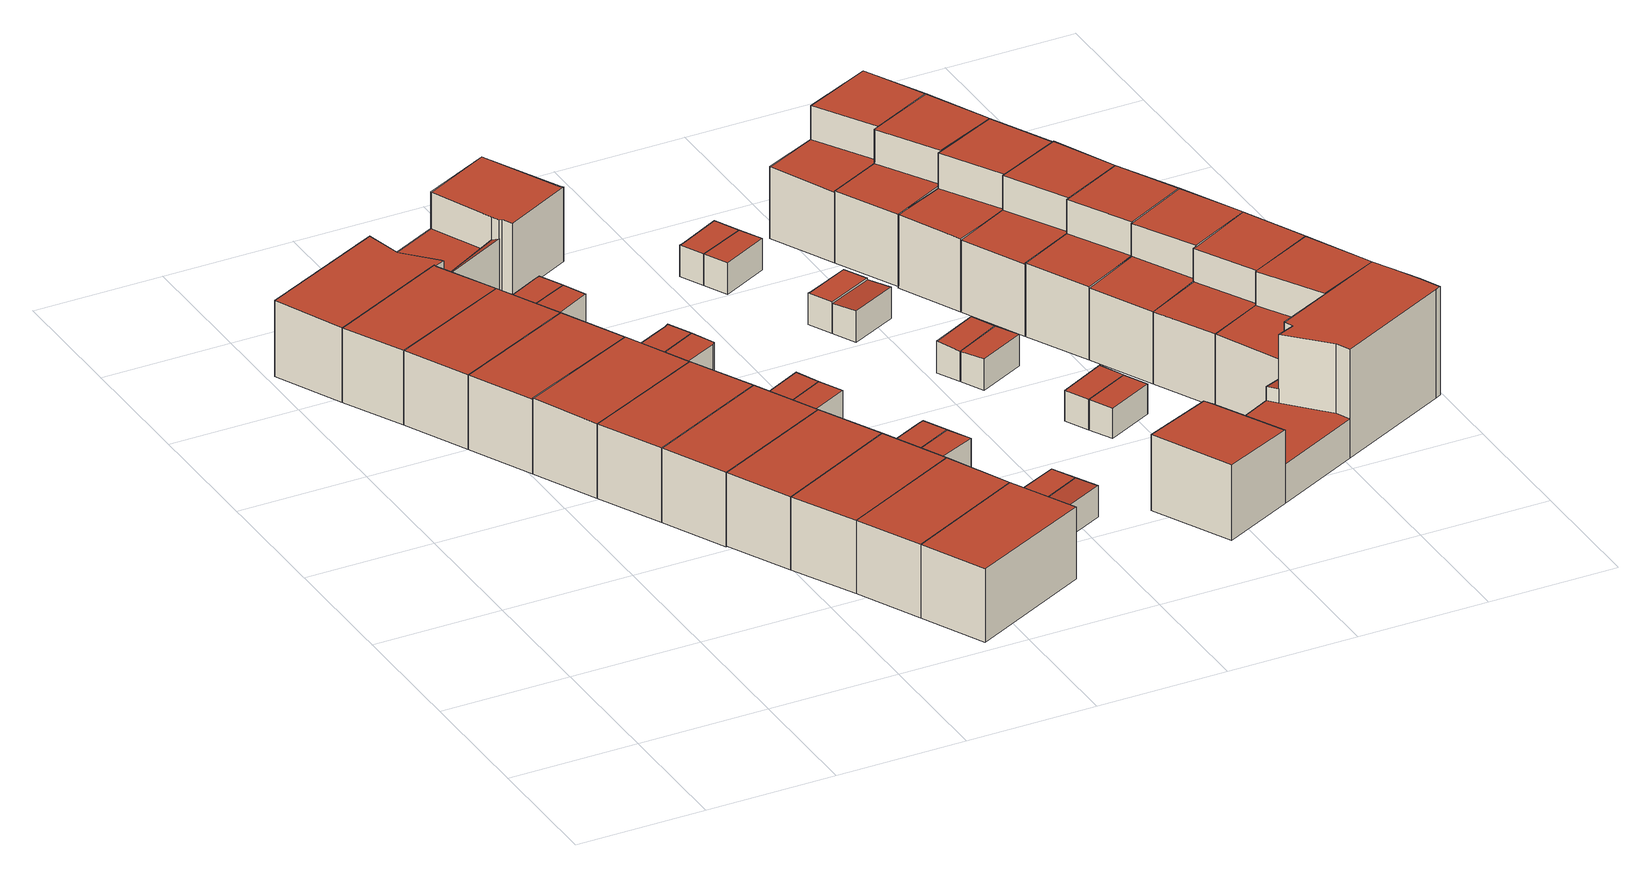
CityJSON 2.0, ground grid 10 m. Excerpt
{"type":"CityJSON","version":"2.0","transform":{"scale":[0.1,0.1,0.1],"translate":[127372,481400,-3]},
"CityObjects":{
"building1":{"type":"Building","attributes":{"b3_dak_type":"multiple horizontal","b3_h_dak_50p":3.27,"b3_h_dak_70p":3.3,"b3_h_dak_max":3.63,"b3_h_dak_min":3.16,"b3_h_maaiveld":-2.56,"b3_kas_warenhuis":false,"b3_mutatie_ahn3_ahn4":false,"b3_reconstructie_onvolledig":false,"b3_rmse_lod12":0.0624,"b3_rmse_lod13":0.0624,"b3_rmse_lod22":0.045,"b3_val3dity_lod12":"[]","b3_val3dity_lod13":"[]","b3_val3dity_lod22":"[]","b3_volume_lod12":320.6,"b3_volume_lod13":320.6,"b3_volume_lod22":319.52,"geconstateerd":false,"oorspronkelijkbouwjaar":2003,"status":"Pand in gebruik"},"children":["building1-1"]},
"building1-1":{"type":"BuildingPart","parents":["building1"],"geometry":[{"type":"Solid","lod":"2.2","boundaries":[[[[0,1,2,3,4]],[[5,1,0,6]],[[7,2,1,5]],[[8,3,2,7]],[[6,0,4,9]],[[9,4,3,8]],[[9,8,7,5,6]]]],"semantics":{"surfaces":[{"type":"GroundSurface"},{"type":"WallSurface","on_footprint_edge":true},{"type":"RoofSurface"}],"values":[[0,1,1,1,1,1,2]]}}]},
"building2":{"type":"Building","attributes":{"b3_dak_type":"multiple horizontal","b3_h_dak_50p":3.27,"b3_h_dak_70p":3.29,"b3_h_dak_max":3.62,"b3_h_dak_min":2.92,"b3_h_maaiveld":-2.56,"b3_kas_warenhuis":false,"b3_mutatie_ahn3_ahn4":false,"b3_reconstructie_onvolledig":false,"b3_rmse_lod12":0.0648,"b3_rmse_lod13":0.0648,"b3_rmse_lod22":0.0496,"b3_val3dity_lod12":"[]","b3_val3dity_lod13":"[]","b3_val3dity_lod22":"[]","b3_volume_lod12":335.37,"b3_volume_lod13":335.37,"b3_volume_lod22":334.64,"geconstateerd":false,"oorspronkelijkbouwjaar":2003,"status":"Pand in gebruik"},"children":["building2-1"]},
"building2-1":{"type":"BuildingPart","parents":["building2"],"geometry":[{"type":"Solid","lod":"2.2","boundaries":[[[[10,11,0,4]],[[12,11,10,13]],[[13,10,4,9]],[[6,0,11,12]],[[9,4,0,6]],[[9,6,12,13]]]],"semantics":{"surfaces":[{"type":"GroundSurface"},{"type":"WallSurface","on_footprint_edge":true},{"type":"RoofSurface"}],"values":[[0,1,1,1,1,2]]}}]},
"building3":{"type":"Building","attributes":{"b3_dak_type":"multiple horizontal","b3_h_dak_50p":3.27,"b3_h_dak_70p":3.29,"b3_h_dak_max":3.6,"b3_h_dak_min":3.19,"b3_h_maaiveld":-2.56,"b3_kas_warenhuis":false,"b3_mutatie_ahn3_ahn4":false,"b3_reconstructie_onvolledig":false,"b3_rmse_lod12":0.057,"b3_rmse_lod13":0.057,"b3_rmse_lod22":0.0484,"b3_val3dity_lod12":"[]","b3_val3dity_lod13":"[]","b3_val3dity_lod22":"[]","b3_volume_lod12":335.72,"b3_volume_lod13":335.72,"b3_volume_lod22":335.17,"geconstateerd":false,"oorspronkelijkbouwjaar":2003,"status":"Pand in gebruik"},"children":["building3-1"]},
"building3-1":{"type":"BuildingPart","parents":["building3"],"geometry":[{"type":"Solid","lod":"2.2","boundaries":[[[[14,15,11,10]],[[16,15,14,17]],[[17,14,10,13]],[[12,11,15,16]],[[13,10,11,12]],[[13,12,16,17]]]],"semantics":{"surfaces":[{"type":"GroundSurface"},{"type":"WallSurface","on_footprint_edge":true},{"type":"RoofSurface"}],"values":[[0,1,1,1,1,2]]}}]},
"building4":{"type":"Building","attributes":{"b3_dak_type":"multiple horizontal","b3_h_dak_50p":3.27,"b3_h_dak_70p":3.3,"b3_h_dak_max":3.62,"b3_h_dak_min":3.18,"b3_h_maaiveld":-2.59,"b3_kas_warenhuis":false,"b3_mutatie_ahn3_ahn4":false,"b3_reconstructie_onvolledig":false,"b3_rmse_lod12":0.0585,"b3_rmse_lod13":0.0585,"b3_rmse_lod22":0.045,"b3_val3dity_lod12":"[]","b3_val3dity_lod13":"[]","b3_val3dity_lod22":"[]","b3_volume_lod12":337.53,"b3_volume_lod13":337.53,"b3_volume_lod22":336.59,"geconstateerd":false,"oorspronkelijkbouwjaar":2003,"status":"Pand in gebruik"},"children":["building4-1"]},
"building4-1":{"type":"BuildingPart","parents":["building4"],"geometry":[{"type":"Solid","lod":"2.2","boundaries":[[[[18,19,15,14]],[[20,19,18,21]],[[21,18,14,17]],[[22,15,19,20]],[[17,14,15,22]],[[17,22,20,21]]]],"semantics":{"surfaces":[{"type":"GroundSurface"},{"type":"WallSurface","on_footprint_edge":true},{"type":"RoofSurface"}],"values":[[0,1,1,1,1,2]]}}]},
"building5":{"type":"Building","attributes":{"b3_dak_type":"multiple horizontal","b3_h_dak_50p":3.27,"b3_h_dak_70p":3.29,"b3_h_dak_max":3.63,"b3_h_dak_min":3.18,"b3_h_maaiveld":-2.59,"b3_kas_warenhuis":false,"b3_mutatie_ahn3_ahn4":false,"b3_reconstructie_onvolledig":false,"b3_rmse_lod12":0.0587,"b3_rmse_lod13":0.0587,"b3_rmse_lod22":0.0398,"b3_val3dity_lod12":"[]","b3_val3dity_lod13":"[]","b3_val3dity_lod22":"[]","b3_volume_lod12":336.05,"b3_volume_lod13":336.05,"b3_volume_lod22":335.03,"geconstateerd":false,"oorspronkelijkbouwjaar":2003,"status":"Pand in gebruik"},"children":["building5-1"]},
"building5-1":{"type":"BuildingPart","parents":["building5"],"geometry":[{"type":"Solid","lod":"2.2","boundaries":[[[[23,24,19,18]],[[25,24,23,26]],[[26,23,18,21]],[[20,19,24,25]],[[21,18,19,20]],[[21,20,25,26]]]],"semantics":{"surfaces":[{"type":"GroundSurface"},{"type":"WallSurface","on_footprint_edge":true},{"type":"RoofSurface"}],"values":[[0,1,1,1,1,2]]}}]},
"building6":{"type":"Building","attributes":{"b3_dak_type":"multiple horizontal","b3_h_dak_50p":3.27,"b3_h_dak_70p":3.3,"b3_h_dak_max":3.62,"b3_h_dak_min":3.18,"b3_h_maaiveld":-2.56,"b3_kas_warenhuis":false,"b3_mutatie_ahn3_ahn4":false,"b3_reconstructie_onvolledig":false,"b3_rmse_lod12":0.0591,"b3_rmse_lod13":0.0591,"b3_rmse_lod22":0.0377,"b3_val3dity_lod12":"[]","b3_val3dity_lod13":"[]","b3_val3dity_lod22":"[]","b3_volume_lod12":336.08,"b3_volume_lod13":336.08,"b3_volume_lod22":334.66,"geconstateerd":false,"oorspronkelijkbouwjaar":2003,"status":"Pand in gebruik"},"children":["building6-1"]},
"building6-1":{"type":"BuildingPart","parents":["building6"],"geometry":[{"type":"Solid","lod":"2.2","boundaries":[[[[24,23,27,28]],[[26,23,24,25]],[[29,27,23,26]],[[25,24,28,30]],[[30,28,27,29]],[[30,29,26,25]]]],"semantics":{"surfaces":[{"type":"GroundSurface"},{"type":"WallSurface","on_footprint_edge":true},{"type":"RoofSurface"}],"values":[[0,1,1,1,1,2]]}}]},
"building7":{"type":"Building","attributes":{"b3_dak_type":"multiple horizontal","b3_h_dak_50p":3.27,"b3_h_dak_70p":3.29,"b3_h_dak_max":3.6,"b3_h_dak_min":3.02,"b3_h_maaiveld":-2.53,"b3_kas_warenhuis":false,"b3_mutatie_ahn3_ahn4":false,"b3_reconstructie_onvolledig":false,"b3_rmse_lod12":0.0539,"b3_rmse_lod13":0.0539,"b3_rmse_lod22":0.0376,"b3_val3dity_lod12":"[]","b3_val3dity_lod13":"[]","b3_val3dity_lod22":"[]","b3_volume_lod12":332.48,"b3_volume_lod13":332.48,"b3_volume_lod22":331.31,"geconstateerd":false,"oorspronkelijkbouwjaar":2003,"status":"Pand in gebruik"},"children":["building7-1"]},
"building7-1":{"type":"BuildingPart","parents":["building7"],"geometry":[{"type":"Solid","lod":"2.2","boundaries":[[[[31,32,33,34]],[[29,32,31,30]],[[35,33,32,29]],[[30,31,34,36]],[[36,34,33,35]],[[36,35,29,30]]]],"semantics":{"surfaces":[{"type":"GroundSurface"},{"type":"WallSurface","on_footprint_edge":true},{"type":"RoofSurface"}],"values":[[0,1,1,1,1,2]]}}]},
"building8":{"type":"Building","attributes":{"b3_dak_type":"multiple horizontal","b3_h_dak_50p":3.27,"b3_h_dak_70p":3.3,"b3_h_dak_max":3.65,"b3_h_dak_min":0.19,"b3_h_maaiveld":-2.61,"b3_kas_warenhuis":false,"b3_mutatie_ahn3_ahn4":false,"b3_reconstructie_onvolledig":false,"b3_rmse_lod12":1.41,"b3_rmse_lod13":1.41,"b3_rmse_lod22":0.229,"b3_val3dity_lod12":"[]","b3_val3dity_lod13":"[]","b3_val3dity_lod22":"[]","b3_volume_lod12":860.23,"b3_volume_lod13":860.23,"b3_volume_lod22":745.3,"geconstateerd":false,"oorspronkelijkbouwjaar":2003,"status":"Pand in gebruik"},"children":["building8-1"]},
"building8-1":{"type":"BuildingPart","parents":["building8"],"geometry":[{"type":"Solid","lod":"2.2","boundaries":[[[[37,38,3,2,1,39,40,41,42,43,44,45,46]],[[47,43,42,48]],[[5,1,2,7]],[[49,46,45,50]],[[51,52,40,39,53]],[[54,41,40,52]],[[55,44,43,47]],[[53,39,1,5]],[[7,2,3,8]],[[48,42,41,54,56]],[[56,54,57,58,59]],[[8,3,38,60,61]],[[50,45,44,55]],[[62,63,52,51]],[[64,65,66,63,62]],[[61,60,65,64]],[[67,68,66,65]],[[58,57,68,67]],[[59,58,69,70]],[[70,69,37,46,49]],[[60,38,37,69]],[[61,64,62,51,53,5,7,8]],[[68,57,54,52,63,66]],[[70,49,50,55,47,48,56,59]],[[60,69,58,67,65]]]],"semantics":{"surfaces":[{"type":"GroundSurface"},{"type":"WallSurface","on_footprint_edge":true},{"type":"WallSurface","on_footprint_edge":false},{"type":"RoofSurface"}],"values":[[0,1,1,1,1,1,1,1,1,1,2,1,1,2,2,2,2,2,2,1,1,3,3,3,3]]}}]},
"building9":{"type":"Building","attributes":{"b3_dak_type":"multiple horizontal","b3_h_dak_50p":3.27,"b3_h_dak_70p":3.29,"b3_h_dak_max":3.61,"b3_h_dak_min":3.18,"b3_h_maaiveld":-2.53,"b3_kas_warenhuis":false,"b3_mutatie_ahn3_ahn4":false,"b3_reconstructie_onvolledig":false,"b3_rmse_lod12":0.057,"b3_rmse_lod13":0.057,"b3_rmse_lod22":0.0487,"b3_val3dity_lod12":"[]","b3_val3dity_lod13":"[]","b3_val3dity_lod22":"[]","b3_volume_lod12":332.84,"b3_volume_lod13":332.84,"b3_volume_lod22":331.56,"geconstateerd":false,"oorspronkelijkbouwjaar":2003,"status":"Pand in gebruik"},"children":["building9-1"]},
"building9-1":{"type":"BuildingPart","parents":["building9"],"geometry":[{"type":"Solid","lod":"2.2","boundaries":[[[[34,33,71,72]],[[35,33,34,36]],[[73,71,33,35]],[[36,34,72,74]],[[74,72,71,73]],[[74,73,35,36]]]],"semantics":{"surfaces":[{"type":"GroundSurface"},{"type":"WallSurface","on_footprint_edge":true},{"type":"RoofSurface"}],"values":[[0,1,1,1,1,2]]}}]},
"building10":{"type":"Building","attributes":{"b3_dak_type":"multiple horizontal","b3_h_dak_50p":3.26,"b3_h_dak_70p":3.29,"b3_h_dak_max":3.61,"b3_h_dak_min":3.07,"b3_h_maaiveld":-2.52,"b3_kas_warenhuis":false,"b3_mutatie_ahn3_ahn4":false,"b3_reconstructie_onvolledig":false,"b3_rmse_lod12":0.0595,"b3_rmse_lod13":0.0595,"b3_rmse_lod22":0.0385,"b3_val3dity_lod12":"[]","b3_val3dity_lod13":"[]","b3_val3dity_lod22":"[]","b3_volume_lod12":332.43,"b3_volume_lod13":332.43,"b3_volume_lod22":331.28,"geconstateerd":false,"oorspronkelijkbouwjaar":2003,"status":"Pand in gebruik"},"children":["building10-1"]},
"building10-1":{"type":"BuildingPart","parents":["building10"],"geometry":[{"type":"Solid","lod":"2.2","boundaries":[[[[72,71,75,76]],[[73,71,72,74]],[[77,75,71,73]],[[74,72,76,78]],[[78,76,75,77]],[[78,77,73,74]]]],"semantics":{"surfaces":[{"type":"GroundSurface"},{"type":"WallSurface","on_footprint_edge":true},{"type":"RoofSurface"}],"values":[[0,1,1,1,1,2]]}}]},
"building11":{"type":"Building","attributes":{"b3_dak_type":"multiple horizontal","b3_h_dak_50p":3.26,"b3_h_dak_70p":3.28,"b3_h_dak_max":3.59,"b3_h_dak_min":3.16,"b3_h_maaiveld":-2.54,"b3_kas_warenhuis":false,"b3_mutatie_ahn3_ahn4":false,"b3_reconstructie_onvolledig":false,"b3_rmse_lod12":0.0513,"b3_rmse_lod13":0.0513,"b3_rmse_lod22":0.0359,"b3_val3dity_lod12":"[]","b3_val3dity_lod13":"[]","b3_val3dity_lod22":"[]","b3_volume_lod12":337.13,"b3_volume_lod13":337.13,"b3_volume_lod22":336.14,"geconstateerd":false,"oorspronkelijkbouwjaar":2003,"status":"Pand in gebruik"},"children":["building11-1"]},
"building11-1":{"type":"BuildingPart","parents":["building11"],"geometry":[{"type":"Solid","lod":"2.2","boundaries":[[[[76,75,79,80]],[[77,75,76,78]],[[81,79,75,77]],[[78,76,80,82]],[[82,80,79,81]],[[82,81,77,78]]]],"semantics":{"surfaces":[{"type":"GroundSurface"},{"type":"WallSurface","on_footprint_edge":true},{"type":"RoofSurface"}],"values":[[0,1,1,1,1,2]]}}]},
"building12":{"type":"Building","attributes":{"b3_dak_type":"multiple horizontal","b3_h_dak_50p":-0.07,"b3_h_dak_70p":-0.06,"b3_h_dak_max":0.02,"b3_h_dak_min":-0.34,"b3_h_maaiveld":-2.55,"b3_kas_warenhuis":false,"b3_mutatie_ahn3_ahn4":false,"b3_reconstructie_onvolledig":false,"b3_rmse_lod12":0.0387,"b3_rmse_lod13":0.0387,"b3_rmse_lod22":0.0377,"b3_val3dity_lod12":"[]","b3_val3dity_lod13":"[]","b3_val3dity_lod22":"[]","b3_volume_lod12":19.65,"b3_volume_lod13":19.65,"b3_volume_lod22":19.58,"geconstateerd":false,"oorspronkelijkbouwjaar":2003,"status":"Pand in gebruik"},"children":["building12-1"]},
"building12-1":{"type":"BuildingPart","parents":["building12"],"geometry":[{"type":"Solid","lod":"2.2","boundaries":[[[[83,84,85,86,87]],[[88,84,83,89]],[[90,85,84,88]],[[91,86,85,90]],[[89,83,87,92]],[[92,87,86,91]],[[92,91,90,88,89]]]],"semantics":{"surfaces":[{"type":"GroundSurface"},{"type":"WallSurface","on_footprint_edge":true},{"type":"RoofSurface"}],"values":[[0,1,1,1,1,1,2]]}}]},
"building13":{"type":"Building","attributes":{"b3_dak_type":"multiple horizontal","b3_h_dak_50p":-0.08,"b3_h_dak_70p":-0.07,"b3_h_dak_max":0,"b3_h_dak_min":-0.14,"b3_h_maaiveld":-2.54,"b3_kas_warenhuis":false,"b3_mutatie_ahn3_ahn4":false,"b3_reconstructie_onvolledig":false,"b3_rmse_lod12":0.0256,"b3_rmse_lod13":0.0256,"b3_rmse_lod22":0.0229,"b3_val3dity_lod12":"[]","b3_val3dity_lod13":"[]","b3_val3dity_lod22":"[]","b3_volume_lod12":19.99,"b3_volume_lod13":19.99,"b3_volume_lod22":19.97,"geconstateerd":false,"oorspronkelijkbouwjaar":2003,"status":"Pand in gebruik"},"children":["building13-1"]},
"building13-1":{"type":"BuildingPart","parents":["building13"],"geometry":[{"type":"Solid","lod":"2.2","boundaries":[[[[93,94,84,83]],[[95,94,93,96]],[[96,93,83,89]],[[88,84,94,95]],[[89,83,84,88]],[[89,88,95,96]]]],"semantics":{"surfaces":[{"type":"GroundSurface"},{"type":"WallSurface","on_footprint_edge":true},{"type":"RoofSurface"}],"values":[[0,1,1,1,1,2]]}}]},
"building14":{"type":"Building","attributes":{"b3_dak_type":"multiple horizontal","b3_h_dak_50p":-0.1,"b3_h_dak_70p":-0.09,"b3_h_dak_max":-0.02,"b3_h_dak_min":-0.25,"b3_h_maaiveld":-2.53,"b3_kas_warenhuis":false,"b3_mutatie_ahn3_ahn4":false,"b3_reconstructie_onvolledig":false,"b3_rmse_lod12":0.0266,"b3_rmse_lod13":0.0266,"b3_rmse_lod22":0.0254,"b3_val3dity_lod12":"[]","b3_val3dity_lod13":"[]","b3_val3dity_lod22":"[]","b3_volume_lod12":19.34,"b3_volume_lod13":19.34,"b3_volume_lod22":19.27,"geconstateerd":false,"oorspronkelijkbouwjaar":2003,"status":"Pand in gebruik"},"children":["building14-1"]},
"building14-1":{"type":"BuildingPart","parents":["building14"],"geometry":[{"type":"Solid","lod":"2.2","boundaries":[[[[97,98,99,100,101]],[[102,98,97,103]],[[104,99,98,102]],[[105,100,99,104]],[[103,97,101,106]],[[106,101,100,105]],[[106,105,104,102,103]]]],"semantics":{"surfaces":[{"type":"GroundSurface"},{"type":"WallSurface","on_footprint_edge":true},{"type":"RoofSurface"}],"values":[[0,1,1,1,1,1,2]]}}]},
"building15":{"type":"Building","attributes":{"b3_dak_type":"multiple horizontal","b3_h_dak_50p":-0.1,"b3_h_dak_70p":-0.08,"b3_h_dak_max":-0.01,"b3_h_dak_min":-0.16,"b3_h_maaiveld":-2.56,"b3_kas_warenhuis":false,"b3_mutatie_ahn3_ahn4":false,"b3_reconstructie_onvolledig":false,"b3_rmse_lod12":0.0292,"b3_rmse_lod13":0.0292,"b3_rmse_lod22":0.0257,"b3_val3dity_lod12":"[]","b3_val3dity_lod13":"[]","b3_val3dity_lod22":"[]","b3_volume_lod12":19.89,"b3_volume_lod13":19.89,"b3_volume_lod22":19.84,"geconstateerd":false,"oorspronkelijkbouwjaar":2003,"status":"Pand in gebruik"},"children":["building15-1"]},
"building15-1":{"type":"BuildingPart","parents":["building15"],"geometry":[{"type":"Solid","lod":"2.2","boundaries":[[[[107,108,109,110,111]],[[112,109,108,103]],[[113,110,109,112]],[[102,107,111,114]],[[114,111,110,113]],[[103,108,107,102]],[[103,102,114,113,112]]]],"semantics":{"surfaces":[{"type":"GroundSurface"},{"type":"WallSurface","on_footprint_edge":true},{"type":"RoofSurface"}],"values":[[0,1,1,1,1,1,2]]}}]},
"building16":{"type":"Building","attributes":{"b3_dak_type":"multiple horizontal","b3_h_dak_50p":-0.13,"b3_h_dak_70p":-0.11,"b3_h_dak_max":-0.02,"b3_h_dak_min":-0.24,"b3_h_maaiveld":-2.58,"b3_kas_warenhuis":false,"b3_mutatie_ahn3_ahn4":false,"b3_reconstructie_onvolledig":false,"b3_rmse_lod12":0.0279,"b3_rmse_lod13":0.0279,"b3_rmse_lod22":0.0264,"b3_val3dity_lod12":"[]","b3_val3dity_lod13":"[]","b3_val3dity_lod22":"[]","b3_volume_lod12":19.25,"b3_volume_lod13":19.25,"b3_volume_lod22":19.19,"geconstateerd":false,"oorspronkelijkbouwjaar":2003,"status":"Pand in gebruik"},"children":["building16-1"]},
"building16-1":{"type":"BuildingPart","parents":["building16"],"geometry":[{"type":"Solid","lod":"2.2","boundaries":[[[[115,116,117,118]],[[119,116,115,120]],[[121,117,116,119]],[[120,115,118,122]],[[122,118,117,121]],[[122,121,119,120]]]],"semantics":{"surfaces":[{"type":"GroundSurface"},{"type":"WallSurface","on_footprint_edge":true},{"type":"RoofSurface"}],"values":[[0,1,1,1,1,2]]}}]},
"building17":{"type":"Building","attributes":{"b3_dak_type":"multiple horizontal","b3_h_dak_50p":-0.12,"b3_h_dak_70p":-0.1,"b3_h_dak_max":-0.01,"b3_h_dak_min":-0.3,"b3_h_maaiveld":-2.57,"b3_kas_warenhuis":false,"b3_mutatie_ahn3_ahn4":false,"b3_reconstructie_onvolledig":false,"b3_rmse_lod12":0.0378,"b3_rmse_lod13":0.0378,"b3_rmse_lod22":0.0337,"b3_val3dity_lod12":"[]","b3_val3dity_lod13":"[]","b3_val3dity_lod22":"[]","b3_volume_lod12":20.22,"b3_volume_lod13":20.22,"b3_volume_lod22":20.12,"geconstateerd":false,"oorspronkelijkbouwjaar":2003,"status":"Pand in gebruik"},"children":["building17-1"]},
"building17-1":{"type":"BuildingPart","parents":["building17"],"geometry":[{"type":"Solid","lod":"2.2","boundaries":[[[[123,124,117,116]],[[125,124,123,126]],[[126,123,116,119]],[[121,117,124,125]],[[119,116,117,121]],[[119,121,125,126]]]],"semantics":{"surfaces":[{"type":"GroundSurface"},{"type":"WallSurface","on_footprint_edge":true},{"type":"RoofSurface"}],"values":[[0,1,1,1,1,2]]}}]},
"building18":{"type":"Building","attributes":{"b3_dak_type":"multiple horizontal","b3_h_dak_50p":-0.08,"b3_h_dak_70p":-0.06,"b3_h_dak_max":0.02,"b3_h_dak_min":-0.25,"b3_h_maaiveld":-2.53,"b3_kas_warenhuis":false,"b3_mutatie_ahn3_ahn4":false,"b3_reconstructie_onvolledig":false,"b3_rmse_lod12":0.0329,"b3_rmse_lod13":0.0329,"b3_rmse_lod22":0.0311,"b3_val3dity_lod12":"[]","b3_val3dity_lod13":"[]","b3_val3dity_lod22":"[]","b3_volume_lod12":19.88,"b3_volume_lod13":19.88,"b3_volume_lod22":19.8,"geconstateerd":false,"oorspronkelijkbouwjaar":2003,"status":"Pand in gebruik"},"children":["building18-1"]},
"building18-1":{"type":"BuildingPart","parents":["building18"],"geometry":[{"type":"Solid","lod":"2.2","boundaries":[[[[127,128,129,130,131]],[[132,128,127,133]],[[134,129,128,132]],[[135,130,129,134]],[[133,127,131,136]],[[136,131,130,135]],[[136,135,134,132,133]]]],"semantics":{"surfaces":[{"type":"GroundSurface"},{"type":"WallSurface","on_footprint_edge":true},{"type":"RoofSurface"}],"values":[[0,1,1,1,1,1,2]]}}]},
"building19":{"type":"Building","attributes":{"b3_dak_type":"multiple horizontal","b3_h_dak_50p":-0.07,"b3_h_dak_70p":-0.05,"b3_h_dak_max":0.05,"b3_h_dak_min":-0.14,"b3_h_maaiveld":-2.52,"b3_kas_warenhuis":false,"b3_mutatie_ahn3_ahn4":false,"b3_reconstructie_onvolledig":false,"b3_rmse_lod12":0.0322,"b3_rmse_lod13":0.0322,"b3_rmse_lod22":0.0293,"b3_val3dity_lod12":"[]","b3_val3dity_lod13":"[]","b3_val3dity_lod22":"[]","b3_volume_lod12":19.55,"b3_volume_lod13":19.55,"b3_volume_lod22":19.5,"geconstateerd":false,"oorspronkelijkbouwjaar":2003,"status":"Pand in gebruik"},"children":["building19-1"]},
"building19-1":{"type":"BuildingPart","parents":["building19"],"geometry":[{"type":"Solid","lod":"2.2","boundaries":[[[[128,127,137,138]],[[133,127,128,132]],[[139,137,127,133]],[[132,128,138,140]],[[140,138,137,139]],[[140,139,133,132]]]],"semantics":{"surfaces":[{"type":"GroundSurface"},{"type":"WallSurface","on_footprint_edge":true},{"type":"RoofSurface"}],"values":[[0,1,1,1,1,2]]}}]},
"building20":{"type":"Building","attributes":{"b3_dak_type":"multiple horizontal","b3_h_dak_50p":-0.07,"b3_h_dak_70p":-0.06,"b3_h_dak_max":0.07,"b3_h_dak_min":-0.13,"b3_h_maaiveld":-2.52,"b3_kas_warenhuis":false,"b3_mutatie_ahn3_ahn4":false,"b3_reconstructie_onvolledig":false,"b3_rmse_lod12":0.0318,"b3_rmse_lod13":0.0318,"b3_rmse_lod22":0.0295,"b3_val3dity_lod12":"[]","b3_val3dity_lod13":"[]","b3_val3dity_lod22":"[]","b3_volume_lod12":19.89,"b3_volume_lod13":19.89,"b3_volume_lod22":19.83,"geconstateerd":false,"oorspronkelijkbouwjaar":2003,"status":"Pand in gebruik"},"children":["building20-1"]},
"building20-1":{"type":"BuildingPart","parents":["building20"],"geometry":[{"type":"Solid","lod":"2.2","boundaries":[[[[141,142,143,144]],[[145,142,141,146]],[[146,141,144,147]],[[148,143,142,145]],[[147,144,143,148]],[[147,148,145,146]]]],"semantics":{"surfaces":[{"type":"GroundSurface"},{"type":"WallSurface","on_footprint_edge":true},{"type":"RoofSurface"}],"values":[[0,1,1,1,1,2]]}}]},
"building21":{"type":"Building","attributes":{"b3_dak_type":"multiple horizontal","b3_h_dak_50p":-0.05,"b3_h_dak_70p":-0.03,"b3_h_dak_max":0.16,"b3_h_dak_min":-0.26,"b3_h_maaiveld":-2.52,"b3_kas_warenhuis":false,"b3_mutatie_ahn3_ahn4":false,"b3_reconstructie_onvolledig":false,"b3_rmse_lod12":0.0445,"b3_rmse_lod13":0.0445,"b3_rmse_lod22":0.0433,"b3_val3dity_lod12":"[]","b3_val3dity_lod13":"[]","b3_val3dity_lod22":"[]","b3_volume_lod12":19.66,"b3_volume_lod13":19.66,"b3_volume_lod22":19.59,"geconstateerd":false,"oorspronkelijkbouwjaar":2003,"status":"Pand in gebruik"},"children":["building21-1"]},
"building21-1":{"type":"BuildingPart","parents":["building21"],"geometry":[{"type":"Solid","lod":"2.2","boundaries":[[[[141,144,149,150]],[[147,144,141,146]],[[151,149,144,147]],[[146,141,150,152]],[[152,150,149,151]],[[152,151,147,146]]]],"semantics":{"surfaces":[{"type":"GroundSurface"},{"type":"WallSurface","on_footprint_edge":true},{"type":"RoofSurface"}],"values":[[0,1,1,1,1,2]]}}]},
"building22":{"type":"Building","attributes":{"b3_dak_type":"multiple horizontal","b3_h_dak_50p":-0.02,"b3_h_dak_70p":-0.01,"b3_h_dak_max":0.03,"b3_h_dak_min":-0.13,"b3_h_maaiveld":-2.47,"b3_kas_warenhuis":false,"b3_mutatie_ahn3_ahn4":false,"b3_reconstructie_onvolledig":false,"b3_rmse_lod12":0.0257,"b3_rmse_lod13":0.0257,"b3_rmse_lod22":0.0235,"b3_val3dity_lod12":"[]","b3_val3dity_lod13":"[]","b3_val3dity_lod22":"[]","b3_volume_lod12":19.78,"b3_volume_lod13":19.78,"b3_volume_lod22":19.7,"geconstateerd":false,"oorspronkelijkbouwjaar":2003,"status":"Pand in gebruik"},"children":["building22-1"]},
"building22-1":{"type":"BuildingPart","parents":["building22"],"geometry":[{"type":"Solid","lod":"2.2","boundaries":[[[[153,154,155,156,157]],[[158,154,153,159]],[[160,155,154,158]],[[161,156,155,160]],[[159,153,157,162]],[[162,157,156,161]],[[162,161,160,158,159]]]],"semantics":{"surfaces":[{"type":"GroundSurface"},{"type":"WallSurface","on_footprint_edge":true},{"type":"RoofSurface"}],"values":[[0,1,1,1,1,1,2]]}}]},
"building23":{"type":"Building","attributes":{"b3_dak_type":"multiple horizontal","b3_h_dak_50p":-0.02,"b3_h_dak_70p":-0.01,"b3_h_dak_max":0.07,"b3_h_dak_min":-0.09,"b3_h_maaiveld":-2.47,"b3_kas_warenhuis":false,"b3_mutatie_ahn3_ahn4":false,"b3_reconstructie_onvolledig":false,"b3_rmse_lod12":0.0254,"b3_rmse_lod13":0.0254,"b3_rmse_lod22":0.0191,"b3_val3dity_lod12":"[]","b3_val3dity_lod13":"[]","b3_val3dity_lod22":"[]","b3_volume_lod12":19.49,"b3_volume_lod13":19.49,"b3_volume_lod22":19.45,"geconstateerd":false,"oorspronkelijkbouwjaar":2003,"status":"Pand in gebruik"},"children":["building23-1"]},
"building23-1":{"type":"BuildingPart","parents":["building23"],"geometry":[{"type":"Solid","lod":"2.2","boundaries":[[[[163,164,154,153]],[[165,164,163,166]],[[166,163,153,159]],[[158,154,164,165]],[[159,153,154,158]],[[159,158,165,166]]]],"semantics":{"surfaces":[{"type":"GroundSurface"},{"type":"WallSurface","on_footprint_edge":true},{"type":"RoofSurface"}],"values":[[0,1,1,1,1,2]]}}]},
"building24":{"type":"Building","attributes":{"b3_dak_type":"multiple horizontal","b3_h_dak_50p":-0.04,"b3_h_dak_70p":-0.03,"b3_h_dak_max":0.13,"b3_h_dak_min":-0.21,"b3_h_maaiveld":-2.5,"b3_kas_warenhuis":false,"b3_mutatie_ahn3_ahn4":false,"b3_reconstructie_onvolledig":false,"b3_rmse_lod12":0.0429,"b3_rmse_lod13":0.0429,"b3_rmse_lod22":0.0406,"b3_val3dity_lod12":"[]","b3_val3dity_lod13":"[]","b3_val3dity_lod22":"[]","b3_volume_lod12":19.88,"b3_volume_lod13":19.88,"b3_volume_lod22":19.78,"geconstateerd":false,"oorspronkelijkbouwjaar":2003,"status":"Pand in gebruik"},"children":["building24-1"]},
"building24-1":{"type":"BuildingPart","parents":["building24"],"geometry":[{"type":"Solid","lod":"2.2","boundaries":[[[[167,168,169,170,171]],[[172,168,167,173]],[[174,169,168,172]],[[175,170,169,174]],[[173,167,171,176]],[[176,171,170,175]],[[176,175,174,172,173]]]],"semantics":{"surfaces":[{"type":"GroundSurface"},{"type":"WallSurface","on_footprint_edge":true},{"type":"RoofSurface"}],"values":[[0,1,1,1,1,1,2]]}}]},
"building25":{"type":"Building","attributes":{"b3_dak_type":"multiple horizontal","b3_h_dak_50p":-0.05,"b3_h_dak_70p":-0.04,"b3_h_dak_max":0.05,"b3_h_dak_min":-0.22,"b3_h_maaiveld":-2.5,"b3_kas_warenhuis":false,"b3_mutatie_ahn3_ahn4":false,"b3_reconstructie_onvolledig":false,"b3_rmse_lod12":0.0328,"b3_rmse_lod13":0.0328,"b3_rmse_lod22":0.0305,"b3_val3dity_lod12":"[]","b3_val3dity_lod13":"[]","b3_val3dity_lod22":"[]","b3_volume_lod12":19.5,"b3_volume_lod13":19.5,"b3_volume_lod22":19.44,"geconstateerd":false,"oorspronkelijkbouwjaar":2003,"status":"Pand in gebruik"},"children":["building25-1"]},
"building25-1":{"type":"BuildingPart","parents":["building25"],"geometry":[{"type":"Solid","lod":"2.2","boundaries":[[[[177,178,168,167]],[[179,178,177,180]],[[180,177,167,181]],[[182,168,178,179]],[[181,167,168,182]],[[181,182,179,180]]]],"semantics":{"surfaces":[{"type":"GroundSurface"},{"type":"WallSurface","on_footprint_edge":true},{"type":"RoofSurface"}],"values":[[0,1,1,1,1,2]]}}]},
"building26":{"type":"Building","attributes":{"b3_dak_type":"multiple horizontal","b3_h_dak_50p":-0.04,"b3_h_dak_70p":-0.03,"b3_h_dak_max":0.06,"b3_h_dak_min":-0.22,"b3_h_maaiveld":-2.49,"b3_kas_warenhuis":false,"b3_mutatie_ahn3_ahn4":false,"b3_reconstructie_onvolledig":false,"b3_rmse_lod12":0.0362,"b3_rmse_lod13":0.0362,"b3_rmse_lod22":0.0344,"b3_val3dity_lod12":"[]","b3_val3dity_lod13":"[]","b3_val3dity_lod22":"[]","b3_volume_lod12":19.57,"b3_volume_lod13":19.57,"b3_volume_lod22":19.48,"geconstateerd":false,"oorspronkelijkbouwjaar":2003,"status":"Pand in gebruik"},"children":["building26-1"]},
"building26-1":{"type":"BuildingPart","parents":["building26"],"geometry":[{"type":"Solid","lod":"2.2","boundaries":[[[[183,184,185,186]],[[187,184,183,188]],[[188,183,186,189]],[[190,185,184,187]],[[189,186,185,190]],[[189,190,187,188]]]],"semantics":{"surfaces":[{"type":"GroundSurface"},{"type":"WallSurface","on_footprint_edge":true},{"type":"RoofSurface"}],"values":[[0,1,1,1,1,2]]}}]},
"building27":{"type":"Building","attributes":{"b3_dak_type":"multiple horizontal","b3_h_dak_50p":-0.04,"b3_h_dak_70p":-0.03,"b3_h_dak_max":0.08,"b3_h_dak_min":-0.23,"b3_h_maaiveld":-2.49,"b3_kas_warenhuis":false,"b3_mutatie_ahn3_ahn4":false,"b3_reconstructie_onvolledig":false,"b3_rmse_lod12":0.0313,"b3_rmse_lod13":0.0313,"b3_rmse_lod22":0.0303,"b3_val3dity_lod12":"[]","b3_val3dity_lod13":"[]","b3_val3dity_lod22":"[]","b3_volume_lod12":19.77,"b3_volume_lod13":19.77,"b3_volume_lod22":19.75,"geconstateerd":false,"oorspronkelijkbouwjaar":2003,"status":"Pand in gebruik"},"children":["building27-1"]},
"building27-1":{"type":"BuildingPart","parents":["building27"],"geometry":[{"type":"Solid","lod":"2.2","boundaries":[[[[183,186,191,192]],[[189,186,183,188]],[[193,191,186,189]],[[188,183,192,194]],[[194,192,191,193]],[[194,193,189,188]]]],"semantics":{"surfaces":[{"type":"GroundSurface"},{"type":"WallSurface","on_footprint_edge":true},{"type":"RoofSurface"}],"values":[[0,1,1,1,1,2]]}}]},
"building28":{"type":"Building","attributes":{"b3_dak_type":"multiple horizontal","b3_h_dak_50p":-0.06,"b3_h_dak_70p":-0.05,"b3_h_dak_max":0.08,"b3_h_dak_min":-0.13,"b3_h_maaiveld":-2.51,"b3_kas_warenhuis":false,"b3_mutatie_ahn3_ahn4":false,"b3_reconstructie_onvolledig":false,"b3_rmse_lod12":0.0305,"b3_rmse_lod13":0.0305,"b3_rmse_lod22":0.0276,"b3_val3dity_lod12":"[]","b3_val3dity_lod13":"[]","b3_val3dity_lod22":"[]","b3_volume_lod12":19.53,"b3_volume_lod13":19.53,"b3_volume_lod22":19.45,"geconstateerd":false,"oorspronkelijkbouwjaar":2003,"status":"Pand in gebruik"},"children":["building28-1"]},
"building28-1":{"type":"BuildingPart","parents":["building28"],"geometry":[{"type":"Solid","lod":"2.2","boundaries":[[[[195,196,197,198]],[[199,196,195,200]],[[200,195,198,201]],[[202,197,196,199]],[[201,198,197,202]],[[201,202,199,200]]]],"semantics":{"surfaces":[{"type":"GroundSurface"},{"type":"WallSurface","on_footprint_edge":true},{"type":"RoofSurface"}],"values":[[0,1,1,1,1,2]]}}]},
"building29":{"type":"Building","attributes":{"b3_dak_type":"multiple horizontal","b3_h_dak_50p":-0.07,"b3_h_dak_70p":-0.05,"b3_h_dak_max":0.1,"b3_h_dak_min":-0.15,"b3_h_maaiveld":-2.51,"b3_kas_warenhuis":false,"b3_mutatie_ahn3_ahn4":false,"b3_reconstructie_onvolledig":false,"b3_rmse_lod12":0.0328,"b3_rmse_lod13":0.0328,"b3_rmse_lod22":0.0309,"b3_val3dity_lod12":"[]","b3_val3dity_lod13":"[]","b3_val3dity_lod22":"[]","b3_volume_lod12":19.84,"b3_volume_lod13":19.84,"b3_volume_lod22":19.78,"geconstateerd":false,"oorspronkelijkbouwjaar":2003,"status":"Pand in gebruik"},"children":["building29-1"]},
"building29-1":{"type":"BuildingPart","parents":["building29"],"geometry":[{"type":"Solid","lod":"2.2","boundaries":[[[[195,198,203,204]],[[201,198,195,200]],[[205,203,198,201]],[[200,195,204,206]],[[206,204,203,205]],[[206,205,201,200]]]],"semantics":{"surfaces":[{"type":"GroundSurface"},{"type":"WallSurface","on_footprint_edge":true},{"type":"RoofSurface"}],"values":[[0,1,1,1,1,2]]}}]},
"building30":{"type":"Building","attributes":{"b3_dak_type":"multiple horizontal","b3_h_dak_50p":5.91,"b3_h_dak_70p":5.95,"b3_h_dak_max":6.3,"b3_h_dak_min":3.16,"b3_h_maaiveld":-2.45,"b3_kas_warenhuis":false,"b3_mutatie_ahn3_ahn4":false,"b3_reconstructie_onvolledig":false,"b3_rmse_lod12":1.84,"b3_rmse_lod13":1.84,"b3_rmse_lod22":0.0877,"b3_val3dity_lod12":"[]","b3_val3dity_lod13":"[]","b3_val3dity_lod22":"[]","b3_volume_lod12":475.74,"b3_volume_lod13":475.74,"b3_volume_lod22":407.16,"geconstateerd":false,"oorspronkelijkbouwjaar":2003,"status":"Pand in gebruik"},"children":["building30-1"]},
"building30-1":{"type":"BuildingPart","parents":["building30"],"geometry":[{"type":"Solid","lod":"2.2","boundaries":[[[[207,208,209,210,211,212]],[[213,208,207,214,215]],[[215,214,216,217]],[[218,211,210,216]],[[219,209,208,213]],[[220,212,211,218]],[[214,207,212,220]],[[217,216,210,209,219]],[[214,220,218,216]],[[217,219,213,215]]]],"semantics":{"surfaces":[{"type":"GroundSurface"},{"type":"WallSurface","on_footprint_edge":true},{"type":"WallSurface","on_footprint_edge":false},{"type":"RoofSurface"}],"values":[[0,1,2,1,1,1,1,1,3,3]]}}]},
"building31":{"type":"Building","attributes":{"b3_dak_type":"multiple horizontal","b3_h_dak_50p":3.34,"b3_h_dak_70p":5.94,"b3_h_dak_max":6.26,"b3_h_dak_min":0.36,"b3_h_maaiveld":-2.59,"b3_kas_warenhuis":false,"b3_mutatie_ahn3_ahn4":false,"b3_reconstructie_onvolledig":false,"b3_rmse_lod12":3.06,"b3_rmse_lod13":1.37,"b3_rmse_lod22":0.161,"b3_val3dity_lod12":"[]","b3_val3dity_lod13":"[]","b3_val3dity_lod22":"[]","b3_volume_lod12":1246.67,"b3_volume_lod13":1026.99,"b3_volume_lod22":911.26,"geconstateerd":false,"oorspronkelijkbouwjaar":2003,"status":"Pand in gebruik"},"children":["building31-1"]},
"building31-1":{"type":"BuildingPart","parents":["building31"],"geometry":[{"type":"Solid","lod":"2.2","boundaries":[[[[221,222,223,224,225,226,227,228,229,230,231,232,233,234]],[[235,229,228,236]],[[237,230,229,235]],[[236,228,227,238]],[[239,240,241,242]],[[240,226,225,243]],[[243,225,224,244]],[[244,224,223,245,246]],[[247,233,232,248,249]],[[249,248,250,251]],[[246,245,252,253]],[[245,223,222,250]],[[254,221,234,255]],[[255,234,233,247]],[[238,227,226,240,239]],[[256,257,231,230,237]],[[258,259,257,256]],[[248,232,231,257]],[[260,253,252,259,258]],[[242,241,253,260]],[[251,250,222,221,254]],[[259,252,245,250,248,257]],[[253,241,240,243,244,246]],[[242,260,258,256,237,235,236,238,239]],[[251,254,255,247,249]]]],"semantics":{"surfaces":[{"type":"GroundSurface"},{"type":"WallSurface","on_footprint_edge":true},{"type":"WallSurface","on_footprint_edge":false},{"type":"RoofSurface"}],"values":[[0,1,1,1,2,1,1,1,1,2,2,1,1,1,1,1,2,1,2,2,1,3,3,3,3]]}}]},
"building32":{"type":"Building","attributes":{"b3_dak_type":"multiple horizontal","b3_h_dak_50p":5.91,"b3_h_dak_70p":5.95,"b3_h_dak_max":6.29,"b3_h_dak_min":3.18,"b3_h_maaiveld":-2.45,"b3_kas_warenhuis":false,"b3_mutatie_ahn3_ahn4":false,"b3_reconstructie_onvolledig":false,"b3_rmse_lod12":1.85,"b3_rmse_lod13":1.85,"b3_rmse_lod22":0.078,"b3_val3dity_lod12":"[]","b3_val3dity_lod13":"[]","b3_val3dity_lod22":"[]","b3_volume_lod12":476.14,"b3_volume_lod13":476.14,"b3_volume_lod22":407.76,"geconstateerd":false,"oorspronkelijkbouwjaar":2003,"status":"Pand in gebruik"},"children":["building32-1"]},
"building32-1":{"type":"BuildingPart","parents":["building32"],"geometry":[{"type":"Solid","lod":"2.2","boundaries":[[[[261,211,262,209,263,264]],[[219,209,262,265,266]],[[266,265,267,268]],[[269,211,261,270]],[[265,262,211,269]],[[271,263,209,219]],[[270,261,264,267]],[[268,267,264,263,271]],[[270,267,265,269]],[[268,271,219,266]]]],"semantics":{"surfaces":[{"type":"GroundSurface"},{"type":"WallSurface","on_footprint_edge":true},{"type":"WallSurface","on_footprint_edge":false},{"type":"RoofSurface"}],"values":[[0,1,2,1,1,1,1,1,3,3]]}}]},
"building33":{"type":"Building","attributes":{"b3_dak_type":"multiple horizontal","b3_h_dak_50p":5.92,"b3_h_dak_70p":5.94,"b3_h_dak_max":6.28,"b3_h_dak_min":3.19,"b3_h_maaiveld":-2.45,"b3_kas_warenhuis":false,"b3_mutatie_ahn3_ahn4":false,"b3_reconstructie_onvolledig":false,"b3_rmse_lod12":1.79,"b3_rmse_lod13":1.79,"b3_rmse_lod22":0.0691,"b3_val3dity_lod12":"[]","b3_val3dity_lod13":"[]","b3_val3dity_lod22":"[]","b3_volume_lod12":474.08,"b3_volume_lod13":474.08,"b3_volume_lod22":405.85,"geconstateerd":false,"oorspronkelijkbouwjaar":2003,"status":"Pand in gebruik"},"children":["building33-1"]},
"building33-1":{"type":"BuildingPart","parents":["building33"],"geometry":[{"type":"Solid","lod":"2.2","boundaries":[[[[272,273,274,275,276,277]],[[271,273,272,278,279]],[[279,278,280,281]],[[282,276,275,280]],[[283,274,273,271]],[[270,277,276,282]],[[281,280,275,274,283]],[[278,272,277,270]],[[281,283,271,279]],[[278,270,282,280]]]],"semantics":{"surfaces":[{"type":"GroundSurface"},{"type":"WallSurface","on_footprint_edge":true},{"type":"WallSurface","on_footprint_edge":false},{"type":"RoofSurface"}],"values":[[0,1,2,1,1,1,1,1,3,3]]}}]},
"building34":{"type":"Building","attributes":{"b3_dak_type":"multiple horizontal","b3_h_dak_50p":5.91,"b3_h_dak_70p":5.94,"b3_h_dak_max":6.25,"b3_h_dak_min":3.19,"b3_h_maaiveld":-2.45,"b3_kas_warenhuis":false,"b3_mutatie_ahn3_ahn4":false,"b3_reconstructie_onvolledig":false,"b3_rmse_lod12":1.8,"b3_rmse_lod13":1.8,"b3_rmse_lod22":0.0634,"b3_val3dity_lod12":"[]","b3_val3dity_lod13":"[]","b3_val3dity_lod22":"[]","b3_volume_lod12":474.5,"b3_volume_lod13":474.5,"b3_volume_lod22":404.44,"geconstateerd":false,"oorspronkelijkbouwjaar":2003,"status":"Pand in gebruik"},"children":["building34-1"]},
"building34-1":{"type":"BuildingPart","parents":["building34"],"geometry":[{"type":"Solid","lod":"2.2","boundaries":[[[[284,274,285,286,287,276]],[[288,274,284,289,290]],[[290,289,291,292]],[[293,287,286,291]],[[294,285,274,288]],[[295,276,287,293]],[[289,284,276,295]],[[292,291,286,285,294]],[[289,295,293,291]],[[292,294,288,290]]]],"semantics":{"surfaces":[{"type":"GroundSurface"},{"type":"WallSurface","on_footprint_edge":true},{"type":"WallSurface","on_footprint_edge":false},{"type":"RoofSurface"}],"values":[[0,1,2,1,1,1,1,1,3,3]]}}]},
"building35":{"type":"Building","attributes":{"b3_dak_type":"multiple horizontal","b3_h_dak_50p":5.91,"b3_h_dak_70p":5.95,"b3_h_dak_max":6.26,"b3_h_dak_min":3.13,"b3_h_maaiveld":-2.46,"b3_kas_warenhuis":false,"b3_mutatie_ahn3_ahn4":false,"b3_reconstructie_onvolledig":false,"b3_rmse_lod12":1.82,"b3_rmse_lod13":1.82,"b3_rmse_lod22":0.0558,"b3_val3dity_lod12":"[]","b3_val3dity_lod13":"[]","b3_val3dity_lod22":"[]","b3_volume_lod12":475.73,"b3_volume_lod13":475.73,"b3_volume_lod22":405.54,"geconstateerd":false,"oorspronkelijkbouwjaar":2003,"status":"Pand in gebruik"},"children":["building35-1"]},
"building35-1":{"type":"BuildingPart","parents":["building35"],"geometry":[{"type":"Solid","lod":"2.2","boundaries":[[[[296,285,297,298,299,287]],[[294,285,296,300,301]],[[301,300,302,303]],[[304,299,298,302]],[[305,297,285,294]],[[306,287,299,304]],[[300,296,287,306]],[[303,302,298,297,305]],[[300,306,304,302]],[[303,305,294,301]]]],"semantics":{"surfaces":[{"type":"GroundSurface"},{"type":"WallSurface","on_footprint_edge":true},{"type":"WallSurface","on_footprint_edge":false},{"type":"RoofSurface"}],"values":[[0,1,2,1,1,1,1,1,3,3]]}}]},
"building36":{"type":"Building","attributes":{"b3_dak_type":"multiple horizontal","b3_h_dak_50p":5.91,"b3_h_dak_70p":5.95,"b3_h_dak_max":6.32,"b3_h_dak_min":3.05,"b3_h_maaiveld":-2.47,"b3_kas_warenhuis":false,"b3_mutatie_ahn3_ahn4":false,"b3_reconstructie_onvolledig":false,"b3_rmse_lod12":1.87,"b3_rmse_lod13":1.87,"b3_rmse_lod22":0.0604,"b3_val3dity_lod12":"[]","b3_val3dity_lod13":"[]","b3_val3dity_lod22":"[]","b3_volume_lod12":476.34,"b3_volume_lod13":476.34,"b3_volume_lod22":404.25,"geconstateerd":false,"oorspronkelijkbouwjaar":2003,"status":"Pand in gebruik"},"children":["building36-1"]},
"building36-1":{"type":"BuildingPart","parents":["building36"],"geometry":[{"type":"Solid","lod":"2.2","boundaries":[[[[307,297,308,309,310,299]],[[305,297,307,311,312]],[[313,308,297,305]],[[311,307,299,314]],[[312,311,315,316]],[[314,299,310,317]],[[316,315,309,308,313]],[[317,310,309,315]],[[316,313,305,312]],[[317,315,311,314]]]],"semantics":{"surfaces":[{"type":"GroundSurface"},{"type":"WallSurface","on_footprint_edge":true},{"type":"WallSurface","on_footprint_edge":false},{"type":"RoofSurface"}],"values":[[0,1,1,1,2,1,1,1,3,3]]}}]},
"building37":{"type":"Building","attributes":{"b3_dak_type":"multiple horizontal","b3_h_dak_50p":5.91,"b3_h_dak_70p":5.94,"b3_h_dak_max":6.29,"b3_h_dak_min":3.17,"b3_h_maaiveld":-2.47,"b3_kas_warenhuis":false,"b3_mutatie_ahn3_ahn4":false,"b3_reconstructie_onvolledig":false,"b3_rmse_lod12":1.8,"b3_rmse_lod13":1.8,"b3_rmse_lod22":0.055,"b3_val3dity_lod12":"[]","b3_val3dity_lod13":"[]","b3_val3dity_lod22":"[]","b3_volume_lod12":470.58,"b3_volume_lod13":470.58,"b3_volume_lod22":402.5,"geconstateerd":false,"oorspronkelijkbouwjaar":2003,"status":"Pand in gebruik"},"children":["building37-1"]},
"building37-1":{"type":"BuildingPart","parents":["building37"],"geometry":[{"type":"Solid","lod":"2.2","boundaries":[[[[318,310,319,308,320,321]],[[322,319,310,317]],[[313,308,319,322,323]],[[324,318,321,325]],[[323,322,325,326]],[[327,320,308,313]],[[317,310,318,324]],[[326,325,321,320,327]],[[317,324,325,322]],[[326,327,313,323]]]],"semantics":{"surfaces":[{"type":"GroundSurface"},{"type":"WallSurface","on_footprint_edge":true},{"type":"WallSurface","on_footprint_edge":false},{"type":"RoofSurface"}],"values":[[0,1,1,1,2,1,1,1,3,3]]}}]},
"building38":{"type":"Building","attributes":{"b3_dak_type":"multiple horizontal","b3_h_dak_50p":5.93,"b3_h_dak_70p":5.95,"b3_h_dak_max":6.28,"b3_h_dak_min":3.19,"b3_h_maaiveld":-2.48,"b3_kas_warenhuis":false,"b3_mutatie_ahn3_ahn4":false,"b3_reconstructie_onvolledig":false,"b3_rmse_lod12":1.78,"b3_rmse_lod13":1.78,"b3_rmse_lod22":0.0615,"b3_val3dity_lod12":"[]","b3_val3dity_lod13":"[]","b3_val3dity_lod22":"[]","b3_volume_lod12":490.25,"b3_volume_lod13":490.25,"b3_volume_lod22":418.87,"geconstateerd":false,"oorspronkelijkbouwjaar":2003,"status":"Pand in gebruik"},"children":["building38-1"]},
"building38-1":{"type":"BuildingPart","parents":["building38"],"geometry":[{"type":"Solid","lod":"2.2","boundaries":[[[[328,320,329,330,331,318]],[[327,320,328,332,333]],[[333,332,334,335]],[[336,331,330,334]],[[238,329,320,327]],[[324,318,331,336]],[[332,328,318,324]],[[335,334,330,329,238]],[[332,324,336,334]],[[335,238,327,333]]]],"semantics":{"surfaces":[{"type":"GroundSurface"},{"type":"WallSurface","on_footprint_edge":true},{"type":"WallSurface","on_footprint_edge":false},{"type":"RoofSurface"}],"values":[[0,1,2,1,1,1,1,1,3,3]]}}]}
},
"vertices":[
[54,449,4],[31,495,4],[126,542,4],[126,540,4],[149,495,4],[31,495,63],[54,449,63],[126,542,62],[126,540,62],[149,495,62],
[173,446,4],[78,400,4],[78,400,63],[173,446,62],
[197,397,4],[102,351,4],[102,351,63],[197,397,62],
[221,348,4],[126,302,4],[126,302,63],[221,348,62],[102,351,64],
[245,300,4],[150,253,4],[150,253,63],[245,300,62],
[269,251,4],[174,204,4],[269,251,62],[174,204,63],
[174,204,5],[269,251,5],[293,203,5],[198,155,5],[293,203,62],[198,155,63],
[192,573,4],[134,544,4],[6,547,4],[104,595,4],[167,626,4],[220,653,4],[249,594,4],[251,592,4],[198,565,4],[194,573,4],[249,594,63],[220,653,63],[194,573,63],[198,565,63],[104,595,63],[104,595,35],[6,547,64],[167,626,35],[251,592,63],[167,626,64],[189,579,35],[189,579,45],[189,579,63],[134,544,48],[134,544,62],[111,568,62],[111,568,35],[133,546,62],[133,546,47],[133,546,35],[140,549,47],[140,549,35],[192,573,48],[192,573,63],
[317,154,5],[223,107,5],[317,154,62],[223,107,63],
[340,105,5],[247,58,5],[340,105,62],[247,58,63],
[365,55,5],[271,9,5],[365,55,62],[271,9,63],
[217,527,5],[181,510,5],[172,527,5],[205,544,5],[208,545,5],[181,510,29],[217,527,29],[172,527,29],[205,544,29],[208,545,29],
[225,509,5],[190,491,5],[190,491,29],[225,509,29],
[265,430,5],[229,412,5],[220,430,5],[253,446,5],[256,448,5],[229,412,29],[265,430,29],[220,430,29],[253,446,29],[256,448,29],
[229,412,4],[265,430,4],[273,412,4],[271,410,4],[238,394,4],[273,412,29],[271,410,29],[238,394,29],
[304,351,4],[312,333,4],[276,315,4],[268,333,4],[312,333,29],[304,351,29],[276,315,29],[268,333,29],
[321,315,4],[285,297,4],[285,297,29],[321,315,29],
[360,236,5],[324,218,5],[315,237,5],[348,253,5],[351,254,5],[324,218,29],[360,236,29],[315,237,29],[348,253,29],[351,254,29],
[369,218,5],[333,201,5],[369,218,29],[333,201,30],
[372,121,5],[363,140,5],[399,157,5],[408,139,5],[363,140,29],[372,121,29],[408,139,29],[399,157,29],
[416,121,5],[381,104,5],[416,121,30],[381,104,30],
[356,535,5],[320,518,5],[311,536,5],[314,537,5],[347,554,5],[320,518,30],[356,535,30],[311,536,30],[314,537,30],[347,554,30],
[365,518,5],[329,500,5],[329,500,30],[365,518,30],
[404,438,5],[368,421,5],[359,439,5],[362,440,5],[395,456,5],[368,421,30],[404,438,30],[359,439,30],[362,440,30],[395,456,30],
[413,420,5],[377,403,5],[377,403,30],[413,420,30],[404,438,29],[368,421,29],
[416,324,5],[407,342,5],[443,360,5],[452,342,5],[407,342,30],[416,324,29],[452,342,30],[443,360,30],
[461,324,5],[425,306,5],[461,324,30],[425,306,30],
[464,227,5],[455,245,5],[491,263,5],[500,245,5],[455,245,29],[464,227,29],[500,245,29],[491,263,30],
[509,227,5],[473,209,5],[509,227,29],[473,209,29],
[429,570,6],[483,596,6],[506,548,6],[457,524,6],[412,502,6],[388,551,6],[483,596,89],[429,570,63],[429,570,90],[457,524,63],[457,524,90],[412,502,62],[506,548,90],[388,551,63],
[507,140,4],[511,133,4],[565,160,4],[578,166,4],[578,165,4],[582,166,4],[673,211,4],[691,175,4],[698,159,4],[694,157,4],[605,113,4],[538,80,4],[483,53,4],[453,114,4],[698,159,90],[691,175,90],[694,157,90],[673,211,89],[582,166,90],[582,166,46],[585,159,47],[585,159,90],[578,165,46],[578,166,46],[565,160,36],[565,160,47],[483,53,64],[538,80,35],[538,80,62],[511,133,35],[511,133,62],[571,153,36],[571,153,47],[507,140,62],[453,114,64],[605,113,90],[605,113,35],[600,124,90],[600,124,35],[571,153,90],
[436,454,6],[453,522,6],[530,500,6],[480,476,6],[453,522,63],[453,522,90],[480,476,63],[480,476,90],[412,502,63],[436,454,63],[530,500,89],
[477,474,5],[530,500,5],[554,452,5],[504,428,5],[459,406,5],[436,454,5],[477,474,62],[477,474,90],[504,428,62],[504,428,90],[459,406,63],[554,452,89],
[502,427,5],[577,405,5],[528,380,5],[483,357,5],[554,452,90],[502,427,63],[502,427,90],[528,380,63],[528,380,90],[483,357,62],[577,405,89],[459,406,62],
[526,379,5],[601,357,5],[552,332,5],[507,309,5],[526,379,63],[526,379,90],[552,332,63],[552,332,90],[507,309,63],[601,357,90],[483,357,63],
[551,332,5],[625,309,5],[576,284,5],[531,261,5],[551,332,63],[551,332,89],[625,309,90],[507,309,62],[576,284,63],[576,284,90],[531,261,62],
[554,214,5],[573,283,5],[648,261,5],[598,236,5],[573,283,63],[573,283,89],[554,214,63],[598,236,63],[598,236,89],[648,261,90],
[596,235,5],[673,211,5],[624,187,5],[578,165,5],[596,235,63],[596,235,90],[624,187,63],[624,187,90],[578,165,62]
]}
